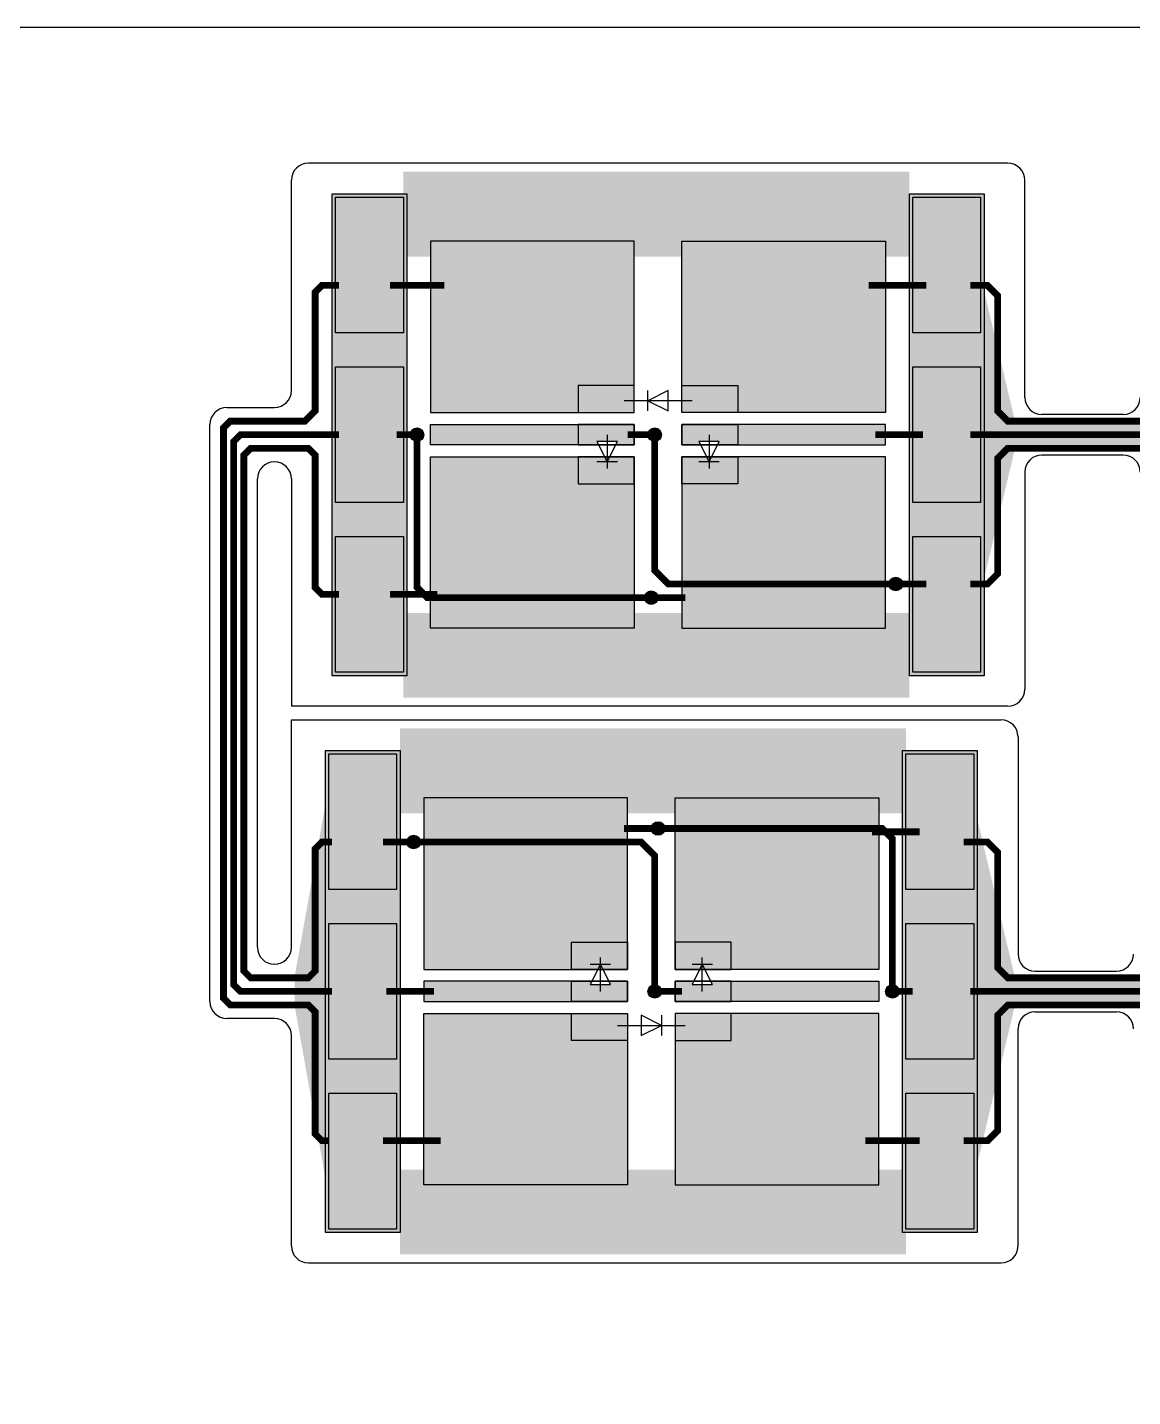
# Model space of a CAD drawing. Extents: x 1822 to 2392, y 725 to 1125.
# Drawn here: x 1872.2 to 1937.3, y 1044.5 to 1125.2 of the extents above; entities that cross this region are included whole.
import ezdxf

# ---------------------------------------------------------------- set-up
doc = ezdxf.new("R2010")
doc.units = 0
doc.header["$LTSCALE"] = 0.2
doc.layers.get('0').update_dxf_attribs({"linetype": 'CONTINUOUS'})
for name, color, linetype in [('BS', 1, 'CONTINUOUS'), ('Durchsteiger', 3, 'CONTINUOUS'), ('LED', 7, 'CONTINUOUS'), ('LS', 5, 'CONTINUOUS'), ('Rand', 6, 'CONTINUOUS')]:
    doc.layers.add(name, color=color, linetype=linetype)

# ---------------------------------------------------------------- blocks, each defined once
blk = doc.blocks.new('A2Q')
blk.add_lwpolyline([(0, 0), (570, 0), (570, 400), (0, 400)], close=True)

msp = doc.modelspace()

# ---------------------------------------------------------------- hatches: boundary and pattern name
at = {"layer": 'BS'}
h = msp.add_hatch(color=256, dxfattribs=at)
h.paths.add_polyline_path([(1894.4, 1095.2), (1890.4, 1095.2), (1890.4, 1087.2), (1894.4, 1087.2)])
h.paths.add_polyline_path([(1894.4, 1105.2), (1890.4, 1105.2), (1890.4, 1097.2), (1894.4, 1097.2)])
h.paths.add_polyline_path([(1894.4, 1115.2), (1890.4, 1115.2), (1890.4, 1107.2), (1894.4, 1107.2)])
h = msp.add_hatch(color=256, dxfattribs=at)
h.paths.add_polyline_path([(1928.4, 1095.2), (1924.4, 1095.2), (1924.4, 1087.2), (1928.4, 1087.2)])
h.paths.add_polyline_path([(1928.4, 1105.2), (1924.4, 1105.2), (1924.4, 1097.2), (1928.4, 1097.2)])
h.paths.add_polyline_path([(1928.4, 1115.2), (1924.4, 1115.2), (1924.4, 1107.2), (1928.4, 1107.2)])
h = msp.add_hatch(color=256, dxfattribs=at)
h.paths.add_polyline_path([(1922.8, 1089.8), (1922.8, 1099.9), (1914.1, 1099.9), (1914.1, 1098.3), (1910.8, 1098.3), (1910.8, 1089.8)])
h.paths.add_polyline_path([(1922.8, 1100.6), (1922.8, 1101.8), (1914.1, 1101.8), (1914.1, 1100.6)])
h.paths.add_polyline_path([(1922.8, 1102.5), (1922.8, 1112.6), (1910.8, 1112.6), (1910.8, 1104.1), (1914.1, 1104.1), (1914.1, 1102.5)])
h.paths.add_polyline_path([(1904.7, 1102.5), (1904.7, 1104.1), (1908, 1104.1), (1908, 1112.6), (1896, 1112.6), (1896, 1102.5)])
h.paths.add_polyline_path([(1904.7, 1100.6), (1904.7, 1101.8), (1896, 1101.8), (1896, 1100.6)])
h.paths.add_polyline_path([(1908, 1089.8), (1908, 1098.3), (1904.7, 1098.3), (1904.7, 1099.9), (1896, 1099.9), (1896, 1089.8)])
h.paths.add_polyline_path([(1908, 1098.3), (1908, 1099.9), (1906.55, 1099.9), (1906.4, 1099.6), (1906.25, 1099.9), (1904.7, 1099.9), (1904.7, 1098.3)], flags=17)
h.paths.add_polyline_path([(1908, 1100.6), (1908, 1101.8), (1904.7, 1101.8), (1904.7, 1100.6), (1905.9, 1100.6), (1905.8, 1100.8), (1907, 1100.8), (1906.9, 1100.6)])
h.paths.add_polyline_path([(1908, 1102.5), (1908, 1104.1), (1904.7, 1104.1), (1904.7, 1102.5)], flags=17)
h.paths.add_polyline_path([(1914.1, 1102.5), (1914.1, 1104.1), (1910.8, 1104.1), (1910.8, 1102.5)], flags=16)
h.paths.add_polyline_path([(1914.1, 1100.6), (1914.1, 1101.8), (1910.8, 1101.8), (1910.8, 1100.6), (1911.9, 1100.6), (1911.8, 1100.8), (1913, 1100.8), (1912.9, 1100.6)])
h.paths.add_polyline_path([(1914.1, 1098.3), (1914.1, 1099.9), (1912.55, 1099.9), (1912.4, 1099.6), (1912.25, 1099.9), (1910.8, 1099.9), (1910.8, 1098.3)], flags=17)
h = msp.add_hatch(color=256, dxfattribs=at)
h.paths.add_polyline_path([(1894, 1082.4), (1890, 1082.4), (1890, 1074.4), (1894, 1074.4)])
h.paths.add_polyline_path([(1894, 1072.4), (1890, 1072.4), (1890, 1064.4), (1894, 1064.4)])
h.paths.add_polyline_path([(1894, 1062.4), (1890, 1062.4), (1890, 1054.4), (1894, 1054.4)])
h = msp.add_hatch(color=256, dxfattribs=at)
h.paths.add_polyline_path([(1928, 1082.4), (1924, 1082.4), (1924, 1074.4), (1928, 1074.4)])
h.paths.add_polyline_path([(1928, 1072.4), (1924, 1072.4), (1924, 1064.4), (1928, 1064.4)])
h.paths.add_polyline_path([(1928, 1062.4), (1924, 1062.4), (1924, 1054.4), (1928, 1054.4)])
h = msp.add_hatch(color=256, dxfattribs=at)
h.paths.add_polyline_path([(1895.6, 1079.8), (1895.6, 1069.7), (1904.3, 1069.7), (1904.3, 1071.3), (1907.6, 1071.3), (1907.6, 1079.8)])
h.paths.add_polyline_path([(1895.6, 1069), (1895.6, 1067.8), (1904.3, 1067.8), (1904.3, 1069)])
h.paths.add_polyline_path([(1895.6, 1067.1), (1895.6, 1057), (1907.6, 1057), (1907.6, 1065.5), (1904.3, 1065.5), (1904.3, 1067.1)])
h.paths.add_polyline_path([(1913.7, 1067.1), (1913.7, 1065.5), (1910.4, 1065.5), (1910.4, 1057), (1922.4, 1057), (1922.4, 1067.1)])
h.paths.add_polyline_path([(1913.7, 1069), (1913.7, 1067.8), (1922.4, 1067.8), (1922.4, 1069)])
h.paths.add_polyline_path([(1910.4, 1079.8), (1910.4, 1071.3), (1913.7, 1071.3), (1913.7, 1069.7), (1922.4, 1069.7), (1922.4, 1079.8)])
h.paths.add_polyline_path([(1910.4, 1071.3), (1910.4, 1069.7), (1911.85, 1069.7), (1912, 1070), (1912.15, 1069.7), (1913.7, 1069.7), (1913.7, 1071.3)], flags=17)
h.paths.add_polyline_path([(1910.4, 1069), (1910.4, 1067.8), (1913.7, 1067.8), (1913.7, 1069), (1912.5, 1069), (1912.6, 1068.8), (1911.4, 1068.8), (1911.5, 1069)])
h.paths.add_polyline_path([(1910.4, 1067.1), (1910.4, 1065.5), (1913.7, 1065.5), (1913.7, 1067.1)], flags=17)
h.paths.add_polyline_path([(1904.3, 1067.1), (1904.3, 1065.5), (1907.6, 1065.5), (1907.6, 1067.1)], flags=16)
h.paths.add_polyline_path([(1904.3, 1069), (1904.3, 1067.8), (1907.6, 1067.8), (1907.6, 1069), (1906.5, 1069), (1906.6, 1068.8), (1905.4, 1068.8), (1905.5, 1069)])
h.paths.add_polyline_path([(1904.3, 1071.3), (1904.3, 1069.7), (1905.85, 1069.7), (1906, 1070), (1906.15, 1069.7), (1907.6, 1069.7), (1907.6, 1071.3)], flags=17)
at = {"layer": 'Durchsteiger'}
for points in [[(1895.2, 1100.8, 1), (1895.2, 1101.6, 1)], [(1909.2, 1100.8, 1), (1909.2, 1101.6, 1)], [(1923.4, 1092, 1), (1923.4, 1092.8, 1)], [(1909, 1091.2, 1), (1909, 1092, 1)], [(1909.4, 1078.4, 1), (1909.4, 1077.6, 1)], [(1895, 1077.6, 1), (1895, 1076.8, 1)], [(1909.2, 1068.8, 1), (1909.2, 1068, 1)], [(1923.2, 1068.8, 1), (1923.2, 1068, 1)]]:
    msp.add_hatch(color=256, dxfattribs=at).paths.add_polyline_path(points)
at = {"layer": 'LS'}
for points in [[(1890.2, 1115.4), (1890.2, 1087), (1894.6, 1087), (1894.6, 1115.4)], [(1928.6, 1115.4), (1924.2, 1115.4), (1924.2, 1087), (1928.6, 1087)], [(1894.2, 1082.6), (1889.8, 1082.6), (1889.8, 1054.2), (1894.2, 1054.2)], [(1928.2, 1082.6), (1923.8, 1082.6), (1923.8, 1054.2), (1928.2, 1054.2)]]:
    msp.add_hatch(color=256, dxfattribs=at).paths.add_polyline_path(points)

# ---------------------------------------------------------------- linework, layer by layer
at = {"layer": 'BS'}
for p, q in [((1909.4, 1101.4), (1909.4, 1101)), ((1909.6, 1101.2), (1909.2, 1101.2)), ((1908.8, 1068.4), (1909.2, 1068.4)), ((1909, 1068.2), (1909, 1068.6))]:
    msp.add_line(p, q, dxfattribs=at)
for points in [[(1894.4, 1115.2), (1894.4, 1107.2), (1890.4, 1107.2), (1890.4, 1115.2)], [(1928.4, 1115.2), (1928.4, 1107.2), (1924.4, 1107.2), (1924.4, 1115.2)], [(1908, 1102.5), (1908, 1112.6), (1896, 1112.6), (1896, 1102.5)], [(1910.8, 1102.5), (1910.8, 1112.6), (1922.8, 1112.6), (1922.8, 1102.5)], [(1894.4, 1105.2), (1894.4, 1097.2), (1890.4, 1097.2), (1890.4, 1105.2)], [(1928.4, 1105.2), (1928.4, 1097.2), (1924.4, 1097.2), (1924.4, 1105.2)], [(1904.7, 1104.1), (1904.7, 1102.5), (1908, 1102.5), (1908, 1104.1)], [(1914.1, 1104.1), (1914.1, 1102.5), (1910.8, 1102.5), (1910.8, 1104.1)], [(1908, 1101.8), (1908, 1100.6), (1896, 1100.6), (1896, 1101.8)], [(1904.7, 1101.8), (1904.7, 1100.6), (1908, 1100.6), (1908, 1101.8)], [(1914.1, 1101.8), (1914.1, 1100.6), (1910.8, 1100.6), (1910.8, 1101.8)], [(1910.8, 1101.8), (1910.8, 1100.6), (1922.8, 1100.6), (1922.8, 1101.8)], [(1908, 1099.9), (1908, 1089.8), (1896, 1089.8), (1896, 1099.9)], [(1904.7, 1099.9), (1904.7, 1098.3), (1908, 1098.3), (1908, 1099.9)], [(1914.1, 1099.9), (1914.1, 1098.3), (1910.8, 1098.3), (1910.8, 1099.9)], [(1910.8, 1099.9), (1910.8, 1089.8), (1922.8, 1089.8), (1922.8, 1099.9)], [(1894.4, 1095.2), (1894.4, 1087.2), (1890.4, 1087.2), (1890.4, 1095.2)], [(1928.4, 1095.2), (1928.4, 1087.2), (1924.4, 1087.2), (1924.4, 1095.2)], [(1890, 1074.4), (1890, 1082.4), (1894, 1082.4), (1894, 1074.4)], [(1924, 1074.4), (1924, 1082.4), (1928, 1082.4), (1928, 1074.4)], [(1907.6, 1069.7), (1907.6, 1079.8), (1895.6, 1079.8), (1895.6, 1069.7)], [(1910.4, 1069.7), (1910.4, 1079.8), (1922.4, 1079.8), (1922.4, 1069.7)], [(1890, 1064.4), (1890, 1072.4), (1894, 1072.4), (1894, 1064.4)], [(1924, 1064.4), (1924, 1072.4), (1928, 1072.4), (1928, 1064.4)], [(1904.3, 1069.7), (1904.3, 1071.3), (1907.6, 1071.3), (1907.6, 1069.7)], [(1913.7, 1069.7), (1913.7, 1071.3), (1910.4, 1071.3), (1910.4, 1069.7)], [(1907.6, 1067.8), (1907.6, 1069), (1895.6, 1069), (1895.6, 1067.8)], [(1904.3, 1067.8), (1904.3, 1069), (1907.6, 1069), (1907.6, 1067.8)], [(1913.7, 1067.8), (1913.7, 1069), (1910.4, 1069), (1910.4, 1067.8)], [(1910.4, 1067.8), (1910.4, 1069), (1922.4, 1069), (1922.4, 1067.8)], [(1907.6, 1067.1), (1907.6, 1057), (1895.6, 1057), (1895.6, 1067.1)], [(1904.3, 1065.5), (1904.3, 1067.1), (1907.6, 1067.1), (1907.6, 1065.5)], [(1913.7, 1065.5), (1913.7, 1067.1), (1910.4, 1067.1), (1910.4, 1065.5)], [(1910.4, 1067.1), (1910.4, 1057), (1922.4, 1057), (1922.4, 1067.1)], [(1890, 1054.4), (1890, 1062.4), (1894, 1062.4), (1894, 1054.4)], [(1924, 1054.4), (1924, 1062.4), (1928, 1062.4), (1928, 1054.4)]]:
    msp.add_lwpolyline(points, close=True, dxfattribs=at)
at = {"layer": 'BS', "const_width": 0.4}
for points in [[(1890, 1059.6), (1889.6, 1059.6), (1889.2, 1060), (1889.2, 1067.2), (1888.8, 1067.6), (1884.2, 1067.6), (1883.8, 1068), (1883.8, 1101.6), (1884.2, 1102), (1888.6, 1102), (1889.2, 1102.6), (1889.2, 1109.6), (1889.6, 1110), (1890.6, 1110)], [(1896.8, 1110), (1893.6, 1110)], [(1925.2, 1110), (1921.8, 1110)], [(1941, 1110), (1939.6, 1110), (1939, 1109.4), (1939, 1102.6), (1938.4, 1102), (1930, 1102), (1929.4, 1102.6), (1929.4, 1109.4), (1928.8, 1110), (1927.8, 1110)], [(1890.2, 1068.4), (1884.8, 1068.4), (1884.4, 1068.8), (1884.4, 1100.8), (1884.8, 1101.2), (1890.6, 1101.2)], [(1895, 1101.2), (1894, 1101.2)], [(1909, 1101.2), (1907.6, 1101.2)], [(1925, 1101.2), (1922.2, 1101.2)], [(1940.6, 1101.2), (1927.8, 1101.2)], [(1890.2, 1077.2), (1889.6, 1077.2), (1889.2, 1076.8), (1889.2, 1069.6), (1888.8, 1069.2), (1885.4, 1069.2), (1885, 1069.6), (1885, 1100), (1885.4, 1100.4), (1888.8, 1100.4), (1889.2, 1100), (1889.2, 1092.2), (1889.6, 1091.8), (1890.6, 1091.8)], [(1941, 1092.4), (1939.6, 1092.4), (1939, 1093), (1939, 1099.8), (1938.4, 1100.4), (1930, 1100.4), (1929.4, 1099.8), (1929.4, 1093), (1928.8, 1092.4), (1927.8, 1092.4)], [(1923.6, 1092.4), (1925.2, 1092.4)], [(1896.4, 1091.8), (1893.6, 1091.8)], [(1911, 1091.6), (1909.2, 1091.6)], [(1907.4, 1078), (1909.2, 1078)], [(1922, 1077.8), (1924.8, 1077.8)], [(1894.8, 1077.2), (1893.2, 1077.2)], [(1927.4, 1077.2), (1928.8, 1077.2), (1929.4, 1076.6), (1929.4, 1069.8), (1930, 1069.2), (1938.4, 1069.2), (1939, 1069.8), (1939, 1076.6), (1939.6, 1077.2), (1940.6, 1077.2)], [(1893.4, 1068.4), (1896.2, 1068.4)], [(1909.4, 1068.4), (1910.8, 1068.4)], [(1923.4, 1068.4), (1924.4, 1068.4)], [(1927.8, 1068.4), (1940.6, 1068.4)], [(1927.4, 1059.6), (1928.8, 1059.6), (1929.4, 1060.2), (1929.4, 1067), (1930, 1067.6), (1938.4, 1067.6), (1939, 1067), (1939, 1060.2), (1939.6, 1059.6), (1940.6, 1059.6)], [(1893.2, 1059.6), (1896.6, 1059.6)], [(1921.6, 1059.6), (1924.8, 1059.6)]]:
    msp.add_lwpolyline(points, dxfattribs=at)
at = {"layer": 'Durchsteiger'}
for centre in [(1895.2, 1101.2), (1909.2, 1101.2), (1923.4, 1092.4), (1909, 1091.6), (1909.4, 1078), (1895, 1077.2), (1909.2, 1068.4), (1923.2, 1068.4)]:
    msp.add_circle(centre, 0.4, dxfattribs=at)
at = {"layer": 'LED'}
for p, q in [((1910, 1103.8), (1908.8, 1103.2)), ((1908.8, 1102.6), (1908.8, 1103.8)), ((1910, 1102.6), (1910, 1103.8)), ((1911.4, 1103.2), (1907.4, 1103.2)), ((1908.8, 1103.2), (1910, 1102.6)), ((1907, 1100.8), (1905.8, 1100.8)), ((1905.8, 1100.8), (1906.4, 1099.6)), ((1906.4, 1101.2), (1906.4, 1099.2)), ((1906.4, 1099.6), (1907, 1100.8)), ((1913, 1100.8), (1911.8, 1100.8)), ((1911.8, 1100.8), (1912.4, 1099.6)), ((1912.4, 1101.2), (1912.4, 1099.2)), ((1912.4, 1099.6), (1913, 1100.8)), ((1907, 1099.6), (1905.8, 1099.6)), ((1913, 1099.6), (1911.8, 1099.6)), ((1906, 1070), (1905.4, 1068.8)), ((1905.4, 1070), (1906.6, 1070)), ((1906, 1068.4), (1906, 1070.4)), ((1906.6, 1068.8), (1906, 1070)), ((1912, 1070), (1911.4, 1068.8)), ((1911.4, 1070), (1912.6, 1070)), ((1912, 1068.4), (1912, 1070.4)), ((1912.6, 1068.8), (1912, 1070)), ((1905.4, 1068.8), (1906.6, 1068.8)), ((1911.4, 1068.8), (1912.6, 1068.8)), ((1908.4, 1067), (1908.4, 1065.8)), ((1909.6, 1066.4), (1908.4, 1067)), ((1909.6, 1067), (1909.6, 1065.8)), ((1907, 1066.4), (1911, 1066.4)), ((1908.4, 1065.8), (1909.6, 1066.4))]:
    msp.add_line(p, q, dxfattribs=at)
at = {"layer": 'LS'}
for points, const_width in [([(1924.2, 1114.2), (1894.4, 1114.2)], 5), ([(1938, 1101.2), (1930.4, 1101.2)], 1.8), ([(1908.8, 1091.6), (1895.8, 1091.6), (1895.2, 1092.2), (1895.2, 1100.6), (1895.2, 1101)], 0.4), ([(1923.2, 1092.4), (1919, 1092.4), (1910, 1092.4), (1909.2, 1093.2), (1909.2, 1101)], 0.4), ([(1924.2, 1088.2), (1894.4, 1088.2)], 5), ([(1894.2, 1081.4), (1924, 1081.4)], 5), ([(1909.6, 1078), (1922.6, 1078), (1923.2, 1077.4), (1923.2, 1069), (1923.2, 1068.6)], 0.4), ([(1895.2, 1077.2), (1899.4, 1077.2), (1908.4, 1077.2), (1909.2, 1076.4), (1909.2, 1068.6)], 0.4), ([(1930.4, 1068.4), (1938, 1068.4)], 1.8), ([(1894.2, 1055.4), (1924, 1055.4)], 5)]:
    msp.add_lwpolyline(points, dxfattribs=dict(at, const_width=const_width))
for points in [[(1930.4, 1101.2, 1.8, 22, 0), (1928, 1101.2, 30, 30, 0)], [(1938, 1101.2, 1.8, 22, 0), (1940.4, 1101.2, 30, 30, 0)], [(1888, 1068.4, 1.8, 22, 0), (1889.8, 1068.4, 30, 30, 0)], [(1930.4, 1068.4, 1.8, 22, 0), (1928, 1068.4, 30, 30, 0)], [(1938, 1068.4, 1.8, 22, 0), (1940.4, 1068.4, 30, 30, 0)]]:
    msp.add_lwpolyline(points, format="xyseb", dxfattribs=at)
for points in [[(1894.6, 1115.4), (1894.6, 1087), (1890.2, 1087), (1890.2, 1115.4)], [(1928.6, 1115.4), (1928.6, 1087), (1924.2, 1087), (1924.2, 1115.4)], [(1889.8, 1054.2), (1889.8, 1082.6), (1894.2, 1082.6), (1894.2, 1054.2)], [(1923.8, 1054.2), (1923.8, 1082.6), (1928.2, 1082.6), (1928.2, 1054.2)]]:
    msp.add_lwpolyline(points, close=True, dxfattribs=at)
at = {"layer": 'Rand'}
for p, q in [((1930, 1117.2), (1888.8, 1117.2)), ((1887.8, 1103.8), (1887.8, 1116.2)), ((1931, 1103.4), (1931, 1116.2)), ((1931, 1103.4), (1931, 1116.2)), ((1884, 1102.8), (1886.8, 1102.8)), ((1936.8, 1102.4), (1932, 1102.4)), ((1936.8, 1102.4), (1932, 1102.4)), ((1883, 1067.8), (1883, 1101.8)), ((1936.8, 1100), (1932, 1100)), ((1936.8, 1100), (1932, 1100)), ((1886.8, 1099.6), (1886.8, 1099.6)), ((1931, 1099), (1931, 1086.2)), ((1931, 1099), (1931, 1086.2)), ((1885.8, 1071), (1885.8, 1098.6)), ((1887.8, 1098.6), (1887.8, 1085.2)), ((1930, 1085.2), (1887.8, 1085.2)), ((1887.8, 1084.4), (1929.6, 1084.4)), ((1887.8, 1071), (1887.8, 1084.4)), ((1930.6, 1083.4), (1930.6, 1070.6)), ((1886.8, 1070), (1886.8, 1070)), ((1931.6, 1069.6), (1936.4, 1069.6)), ((1931.6, 1069.6), (1936.4, 1069.6)), ((1886.8, 1066.8), (1884, 1066.8)), ((1931.6, 1067.2), (1936.4, 1067.2)), ((1931.6, 1067.2), (1936.4, 1067.2)), ((1887.8, 1053.4), (1887.8, 1065.8)), ((1930.6, 1053.4), (1930.6, 1066.2)), ((1888.8, 1052.4), (1929.6, 1052.4))]:
    msp.add_line(p, q, dxfattribs=at)
for centre, start, end in [((1888.8, 1116.2), 90, 180), ((1930, 1116.2), 0, 90), ((1930, 1116.2), 0, 90), ((1886.8, 1103.8), 270, 0), ((1932, 1103.4), 180, 270), ((1932, 1103.4), 180, 270), ((1936.8, 1103.4), 270, 0), ((1884, 1101.8), 90, 180), ((1932, 1099), 90, 180), ((1932, 1099), 90, 180), ((1936.8, 1099), 0, 90), ((1886.8, 1098.6), 90, 180), ((1886.8, 1098.6), 0, 90), ((1930, 1086.2), 270, 0), ((1930, 1086.2), 270, 0), ((1929.6, 1083.4), 0, 90), ((1886.8, 1071), 180, 270), ((1886.8, 1071), 270, 0), ((1931.6, 1070.6), 180, 270), ((1936.4, 1070.6), 270, 0), ((1936.4, 1070.6), 270, 0), ((1884, 1067.8), 180, 270), ((1886.8, 1065.8), 0, 90), ((1931.6, 1066.2), 90, 180), ((1936.4, 1066.2), 0, 90), ((1936.4, 1066.2), 0, 90), ((1888.8, 1053.4), 180, 270), ((1929.6, 1053.4), 270, 0)]:
    msp.add_arc(centre, 1, start, end, dxfattribs=at)

# ---------------------------------------------------------------- block references
at = {"layer": 'LS'}
msp.add_blockref('A2Q', (1822.2, 725.2), dxfattribs=at)

doc.saveas('drawing.dxf')
